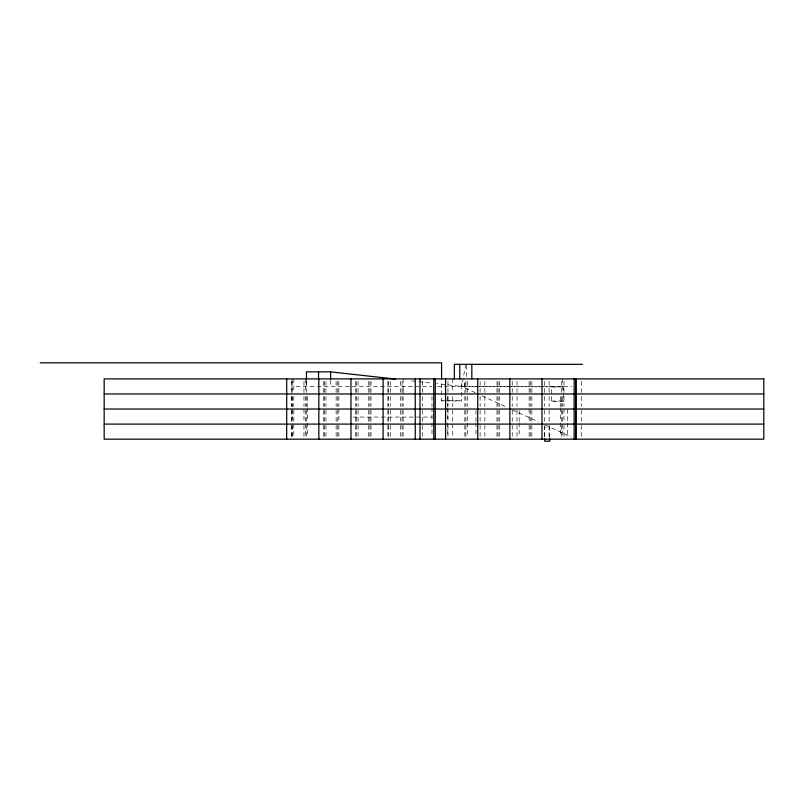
<?xml version="1.0" encoding="UTF-8"?>
<svg xmlns="http://www.w3.org/2000/svg" width="804" height="804" viewBox="0 0 804 804"><rect width="100%" height="100%" fill="white"/><g stroke="black" fill="none" stroke-linecap="round" stroke-linejoin="round"><path stroke-width="0.6" stroke-dasharray="4.02 3.01" d="M403.126 393.96L403.126 386.422M464.843 386.422L464.843 381.408L464.843 392.704M465.797 364.323L461.667 386.422L461.667 400.995L441.577 400.995L441.577 381.458M296.063 386.422L431.859 386.422M437.346 386.422L571.905 386.422M551.313 386.925L563.373 386.925M441.577 400.492L461.667 400.492M551.313 400.995L563.373 400.995M353.056 417.075L432.18 417.075M557.343 386.925L461.667 386.422L436.703 383.649M411.738 380.875L431.708 383.096M475.244 392.694L461.667 386.422L461.305 380.292M482.028 395.829L505.786 406.794M512.57 409.929L538.59 421.939M545.383 425.075L571.393 437.085M581.282 381.408L581.282 392.704M581.282 396.472L581.282 406.522M581.282 410.291L581.282 421.587M581.282 425.356L581.282 436.662M567.513 409.537L567.513 421.889M567.513 423.115L567.513 436.703M563.986 381.408L563.986 392.704M563.986 396.472L563.986 406.522M563.986 409.035L563.986 421.587M563.986 425.356L563.986 436.662M563.373 386.422L563.373 401.497L551.313 401.497L551.313 386.422M562.358 378.895L562.358 392.704M562.358 396.472L562.358 406.522M562.358 410.291L562.358 421.587M562.358 424.1L562.358 436.662M561.292 381.408L561.292 392.704M561.292 396.472L561.292 406.522M561.292 410.291L561.292 421.587M561.292 425.356L561.292 436.662M560.298 396.472L560.298 406.522M560.298 407.779L560.298 421.587M560.298 422.844L560.298 436.662M549.725 437.667L549.725 427.115L544.7 427.115L544.7 437.667M549.142 381.408L549.142 392.704M549.142 396.472L549.142 406.522M549.142 410.291L549.142 421.587M549.142 425.356L549.142 436.662M544.378 381.408L544.378 392.704M544.378 396.472L544.378 406.522M544.378 410.291L544.378 421.587M544.378 425.356L544.378 436.662M531.836 381.408L531.836 392.704M531.836 396.472L531.836 406.522M531.836 410.291L531.836 421.587M531.836 425.356L531.836 436.662M530.208 381.408L530.208 392.704M530.208 396.472L530.208 406.522M530.208 410.291L530.208 421.587M530.208 425.356L530.208 436.662M529.143 381.408L529.143 392.704M529.143 396.472L529.143 406.522M529.143 409.035L529.143 421.587M529.143 425.356L529.143 436.662M519.183 410.522L519.183 421.728M519.183 422.974L519.183 436.683M517.002 381.408L517.002 392.704M517.002 396.472L517.002 406.522M517.002 410.291L517.002 421.587M517.002 425.356L517.002 436.662M512.238 381.408L512.238 392.704M512.238 396.472L512.238 406.522M512.238 410.291L512.238 421.587M512.238 425.356L512.238 436.662M499.686 381.408L499.686 392.704M499.686 396.472L499.686 406.522M499.686 410.291L499.686 421.587M499.686 425.356L499.686 436.662M498.058 381.408L498.058 392.704M498.058 396.472L498.058 406.522M498.058 410.291L498.058 421.587M498.058 425.356L498.058 436.662M496.993 381.408L496.993 392.704M496.993 396.472L496.993 406.522M496.993 410.291L496.993 421.587M496.993 425.356L496.993 436.662M484.862 381.408L484.862 392.704M484.862 396.472L484.862 406.522M484.862 410.291L484.862 421.587M484.862 425.356L484.862 436.662M480.099 381.408L480.099 392.704M480.099 396.472L480.099 406.522M480.099 410.291L480.099 421.587M480.099 425.356L480.099 436.662M475.978 410.522L475.978 421.728M475.978 422.974L475.978 436.683M467.536 381.408L467.536 392.704M467.536 396.472L467.536 406.522M467.546 409.537L467.546 421.889M467.546 423.115L467.546 436.703M466.4 365.539L466.4 377.679M465.908 381.408L465.908 392.704M465.908 396.472L465.908 406.522M465.908 410.291L465.908 421.587M465.908 425.356L465.908 436.662M464.843 396.472L464.843 406.522M464.843 410.291L464.843 421.587M464.843 425.356L464.843 436.662M452.722 378.895L452.722 392.704M452.722 396.472L452.722 406.522M452.722 410.291L452.722 421.587M452.722 424.1L452.722 436.662M447.959 381.408L447.959 392.704M447.959 396.472L447.959 406.522M447.959 409.035L447.959 421.587M447.959 425.356L447.959 436.662M447.788 396.472L447.788 406.522M447.788 407.779L447.788 421.587M447.788 422.844L447.788 436.662M431.979 396.472L431.979 406.522M431.979 407.779L431.979 421.587M431.979 422.844L431.979 436.662M422.401 381.408L422.401 392.704M422.401 396.472L422.401 406.522M422.401 410.291L422.401 421.587M422.401 425.356L422.401 436.662M403.126 378.895L403.126 392.704M403.126 396.472L403.126 406.522M403.126 410.291L403.126 421.587M403.126 425.356L403.126 436.662M402.06 381.408L402.06 392.704M402.06 396.472L402.06 406.522M402.06 410.291L402.06 421.587M402.06 425.356L402.06 436.662M400.422 381.408L400.422 392.704M400.422 396.472L400.422 406.522M400.422 410.291L400.422 421.587M400.422 425.356L400.422 436.662M390.252 381.408L390.252 392.704M390.252 396.472L390.252 406.522M390.252 410.291L390.252 421.587M390.252 425.356L390.252 436.662M388.623 381.408L388.623 392.704M388.623 396.472L388.623 406.522M388.623 410.291L388.623 421.587M388.623 425.356L388.623 436.662M387.87 381.408L387.87 392.704M387.87 396.472L387.87 406.522M387.87 410.291L387.87 421.587M387.87 425.356L387.87 436.662M370.976 381.408L370.976 392.704M370.976 396.472L370.976 406.522M370.976 410.291L370.976 421.587M370.976 425.356L370.976 436.662M369.91 381.408L369.91 392.704M369.91 396.472L369.91 406.522M369.91 410.291L369.91 421.587M369.91 425.356L369.91 436.662M368.272 381.408L368.272 392.704M368.272 396.472L368.272 406.522M368.272 410.291L368.272 421.587M368.272 425.356L368.272 436.662M358.102 381.408L358.102 392.704M358.102 396.472L358.102 406.522M358.102 410.291L358.102 421.587M358.102 425.356L358.102 436.662M356.473 381.408L356.473 392.704M356.473 396.472L356.473 406.522M356.473 410.291L356.473 421.587M356.473 425.356L356.473 436.662M355.73 381.408L355.73 392.704M355.73 396.472L355.73 406.522M355.73 410.291L355.73 421.587M355.73 425.356L355.73 436.662M338.826 381.408L338.826 392.704M338.826 396.472L338.826 406.522M338.826 409.035L338.826 421.587M338.826 425.356L338.826 436.662M337.76 381.408L337.76 392.704M337.76 396.472L337.76 406.522M337.76 410.291L337.76 421.587M337.76 425.356L337.76 436.662M336.122 381.408L336.122 392.704M336.122 396.472L336.122 406.522M336.122 410.291L336.122 421.587M336.122 425.356L336.122 436.662M330.585 380.352L330.585 386.422M325.952 381.408L325.952 392.704M325.952 396.472L325.952 406.522M325.952 410.291L325.952 421.587M325.952 425.356L325.952 436.662M324.324 381.408L324.324 392.704M324.324 396.472L324.324 406.522M324.324 410.291L324.324 421.587M324.324 425.356L324.324 436.662M323.59 381.408L323.59 392.704M323.59 396.472L323.59 406.522M323.59 410.291L323.59 421.587M323.59 425.356L323.59 436.662M307.661 396.472L307.661 406.522M307.661 407.779L307.661 421.587M307.661 422.844L307.661 436.662M306.676 381.408L306.676 392.704M306.676 396.472L306.676 406.522M306.676 410.291L306.676 421.587M306.676 425.356L306.676 436.662M306.475 380.352L306.475 386.422M305.61 378.895L305.61 392.704M305.61 396.472L305.61 406.522M305.61 410.291L305.61 421.587M305.61 424.1L305.61 436.662M303.972 381.408L303.972 392.704M303.972 396.472L303.972 406.522M303.972 409.035L303.972 421.587M303.972 425.356L303.972 436.662M293.802 378.895L293.802 392.704M293.802 396.472L293.802 406.522M293.802 410.291L293.802 421.587M293.802 424.1L293.802 436.662M292.174 381.408L292.174 392.704M292.174 396.472L292.174 406.522M292.174 409.035L292.174 421.587M292.174 425.356L292.174 436.662M292.043 378.895L292.043 392.704M292.043 396.472L292.043 406.522M292.043 410.291L292.043 421.587M292.043 425.356L292.043 436.662M291.45 381.408L291.45 392.704M291.45 396.472L291.45 406.522M291.45 410.291L291.45 421.587M291.45 425.356L291.45 436.662"/><path stroke-width="1.21" d="M40.2 362.815L441.577 362.815L441.577 378.975M582.438 364.323L454.34 364.323L454.34 378.895M395.508 379.076L330.585 371.86L306.475 371.86L306.475 379.146M104.168 393.96L763.8 393.96M104.168 409.035L763.8 409.035M104.168 424.1L763.8 424.1M575.925 378.895L575.925 439.175M575.795 378.895L575.795 439.175M574.156 378.895L574.156 439.175M549.725 438.843L549.725 441.185L544.7 441.185L544.7 438.843M542.007 378.895L542.007 439.175M509.857 378.895L509.857 439.175M477.717 378.895L477.717 439.175M471.827 364.323L471.827 378.895M459.777 364.323L459.777 378.895M445.567 378.895L445.567 439.175M435.276 378.895L435.276 439.175M433.758 378.895L433.758 439.175M420.01 378.895L420.01 439.175M415.246 378.895L415.246 439.175M383.106 378.895L383.106 439.175M350.966 378.895L350.966 439.175M330.585 371.86L330.585 379.146M318.826 378.895L318.826 439.175M318.535 371.86L318.535 379.146M286.686 378.895L286.686 439.175M763.8 378.895L104.168 378.895L104.168 439.175L763.8 439.175L763.8 378.895"/></g></svg>
